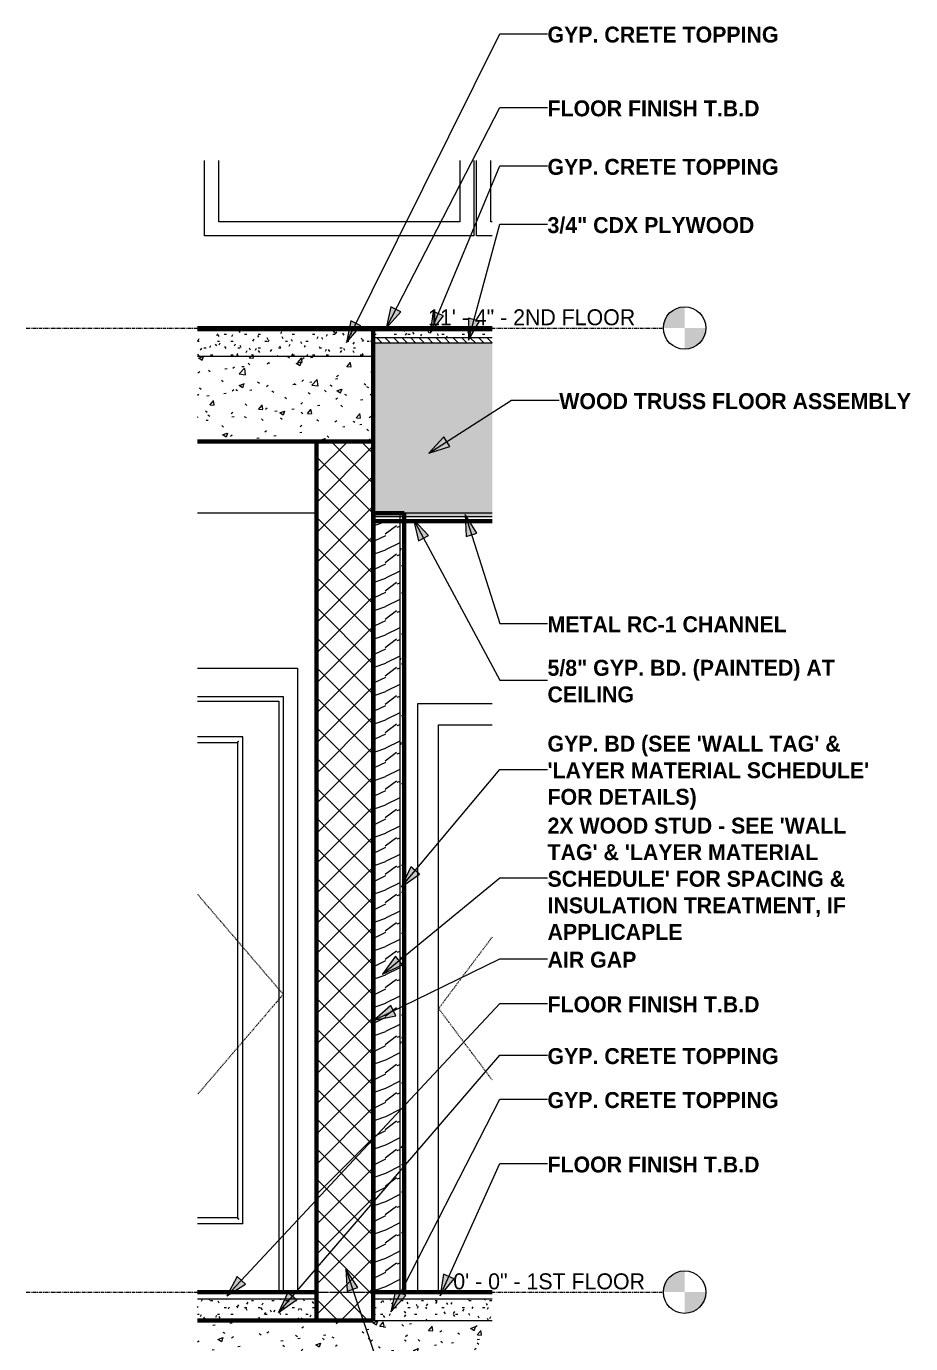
# Model space of a CAD drawing. Header units: inches. Extents: x 2031 to 2895, y -160 to 455.
# Drawn here: x 2770.3 to 2895.1, y -7.3 to 178.6 of the extents above; entities that cross this region are included whole.
import ezdxf

# ---------------------------------------------------------------- set-up
doc = ezdxf.new("R2010")
doc.units = ezdxf.units.IN
doc.header["$MEASUREMENT"] = 0
for name, pattern in [('Aligning Line 1_8_', [0.25, 0.125, -0.125]), ('Dash 1_16_', [0.125, 0.0625, -0.0625]), ('Grid Line 1_2_', [0.875, 0.5, -0.125, 0.125, -0.125])]:
    doc.linetypes.add(name, pattern=pattern)
for name, color, linetype, lineweight in [('0-3', 10, 'Continuous', 18), ('0-4', 50, 'Continuous', 5), ('A-DOOR-1', 7, 'Dash 1_16_', 9), ('A-DOOR-2', 135, 'Continuous', 18), ('A-DOOR-3', 31, 'Dash 1_16_', 9), ('A-DOOR-FRAM', 31, 'Continuous', 9), ('A-DOOR-FRAM-1', 7, 'Continuous', 9), ('A-FLOR-1', 8, 'Continuous', 5), ('A-FLOR-2', 31, 'Continuous', 5), ('A-FLOR-3', 251, 'Continuous', 5), ('A-FLOR-4', 192, 'Continuous', 70), ('A-FLOR-LEVL', 51, 'Continuous', 9), ('A-FLOR-LEVL-1', 51, 'Grid Line 1_2_', 9), ('A-FLOR-MCUT', 51, 'Continuous', 18), ('A-FLOR-PATT-1', 8, 'Continuous', 9), ('A-GENM-1', 55, 'Continuous', 9), ('A-GENM-2', 250, 'Continuous', 70), ('A-GLAZ-1', 135, 'Continuous', 18), ('A-WALL-4', 135, 'Continuous', 18), ('A-WALL-7', 252, 'Continuous', 18), ('A-WALL-8', 250, 'Continuous', 70), ('A-WALL-9', 10, 'Continuous', 18), ('A-WALL-PATT-1', 55, 'Continuous', 9), ('A-WALL-PATT-3', 253, 'Continuous', 9), ('A-WALL-PATT-4', 7, 'Continuous', 9), ('A-WALL-PATT-5', 45, 'Continuous', 9), ('G-ANNO-SYMB', 111, 'Aligning Line 1_8_', 9), ('G-ANNO-TEXT', 231, 'Continuous', 9)]:
    doc.layers.add(name, color=color, linetype=linetype, lineweight=lineweight)
doc.styles.add('Century Gothic', font='ufonts.com_century-gothic.ttf', dxfattribs={"height": 2.25})
doc.styles.add('Century Gothic_B', font='GOTHICB.TTF', dxfattribs={"height": 2.25})
pattern_1 = [(0, (3531.6805, 67.914), (3.84, 0.96), [0.317, -2.563, 0.317, -2.563, -15.36]), (0, (3531.6805, 67.914), (3.84, 0.96), [-5.76, 0.317, -5.443, 0.317, -2.563, -6.72]), (0, (3531.6805, 67.914), (3.84, 0.96), [-14.4, 0.317, -1.603, 0.317, -4.483]), (120, (3533.1205, 68.394), (-2.7513844, 2.8455376), [0.317, -2.563, 0.317, -2.563, -15.36]), (120, (3533.1205, 68.394), (-2.7513844, 2.8455376), [-5.76, 0.317, -5.443, 0.317, -2.563, -6.72]), (120, (3533.1205, 68.394), (-2.7513844, 2.8455376), [-14.4, 0.317, -1.603, 0.317, -4.483]), (240, (3533.6005, 70.314), (-1.0886156, -3.8055376), [0.317, -2.563, 0.317, -2.563, -15.36]), (240, (3533.6005, 70.314), (-1.0886156, -3.8055376), [-5.76, 0.317, -5.443, 0.317, -2.563, -6.72]), (240, (3533.6005, 70.314), (-1.0886156, -3.8055376), [-14.4, 0.317, -1.603, 0.317, -4.483])]
pattern_2 = [(50, (3531.6805, 67.914), (6.885997, -0.602097), [0.72, -7.92]), (355, (3531.6805, 67.914), (-1.331756, 7.220547), [0.576, -6.336]), (100.451, (3532.2545, 67.864), (5.55363, 6.61819), [0.612, -6.731]), (46.184, (3531.6805, 69.834), (10.24564, -1.588925), [1.08, -11.88]), (96.636, (3532.534, 69.702), (8.97244, 9.35152), [0.918, -10.096]), (351.184, (3531.68, 69.834), (8.9732, 9.35123), [0.864, -9.504]), (21, (3532.6405, 69.354), (5.730726, -3.865003), [0.72, -7.92]), (326, (3532.6405, 69.354), (2.33581, 6.96088), [0.576, -6.336]), (71.451, (3533.1185, 69.032), (8.065876, 3.09595), [0.612, -6.731]), (37.5, (3531.6805, 67.914), (0.116866, 3.1954784), [0.317, -5.942, 0.317, -6.115, -6.36]), (37.5, (3531.6805, 67.914), (0.116866, 3.1954784), [-12.691, 0.317, -6.043]), (7.5, (3531.6805, 67.914), (2.52543, 3.786025), [0.317, -3.35, 0.317, -5.798, -2.424]), (7.5, (3531.6805, 67.914), (2.52543, 3.786025), [-9.782, 0.317, -2.107]), (327.5, (3529.5395, 67.914), (5.1243685, -0.216176), [0.317, -2.083, 0.317, -7.171, -9.936]), (327.5, (3529.5395, 67.914), (5.1243685, -0.216176), [-9.888, 0.317, -9.619]), (317.5, (3528.5795, 67.914), (5.598326, 0.96141), [0.317, -2.803, 0.317, -4.656, -7.056]), (317.5, (3528.5795, 67.914), (5.598326, 0.96141), [-8.093, 0.317, -6.739])]

# ---------------------------------------------------------------- blocks, each defined once
blk = doc.blocks.new('Single-Flush - 30_ x 80_-1420870-WALL SECTION - NORTH_SOUTH - LOOKING WEST - Callout 6')
at = {"layer": 'A-DOOR-1'}
for p in [(2717.1, 50.07), (2717.1, 29.93)]:
    blk.add_line(p, (2709.55, 40), dxfattribs=at)
at = {"layer": 'A-DOOR-FRAM-1'}
for p, q in [((2717.1, 83), (2706.55, 83)), ((2706.55, 83), (2706.55, 0)), ((2709.55, 0), (2709.55, 80)), ((2709.55, 80), (2717.1, 80))]:
    blk.add_line(p, q, dxfattribs=at)
blk = doc.blocks.new('CTR - 1st Phase - Unit Layouts_rvt-5-WALL SECTION - NORTH_SOUTH - LOOKING WEST - Callout 6')
at = {"layer": '0-3'}
blk.add_blockref('Single-Flush - 30_ x 80_-1420870-WALL SECTION - NORTH_SOUTH - LOOKING WEST - Callout 6', (0, 0), dxfattribs=at)
blk = doc.blocks.new('Parking_Stall_Multiple - STANDARD-1981804-WALL SECTION - NORTH_SOUTH - LOOKING WEST - Callout 6')
at = {"layer": 'A-GENM-1'}
blk.add_hatch(color=256, dxfattribs=at).paths.add_polyline_path([(2714.16, -128), (2717.1, -128), (2717.1, -127.75), (2714.16, -127.75)], flags=0)
blk.add_line((2675.52, -127.75), (2714.16, -127.75), dxfattribs=at)
at = {"layer": 'A-GENM-2'}
for p, q in [((2717.1, -127.75), (2714.16, -127.75)), ((2714.16, -127.75), (2714.16, -128)), ((2717.1, -127.75), (2714.16, -127.75)), ((2714.16, -127.75), (2714.16, -128)), ((2714.16, -128), (2717.1, -128)), ((2714.16, -128), (2717.1, -128))]:
    blk.add_line(p, q, dxfattribs=at)
blk = doc.blocks.new('generic INT BASEMENT STR_ DOOR - generic INT BASEMENT STR_ DOOR-2045543-WALL SECTION - NORTH_SOUTH - LOOKING WEST - Callout 6')
at = {"layer": 'A-DOOR-1'}
for p, q in [((2682.02, -86), (2675.52, -78.42)), ((2675.52, -93.58), (2682.02, -86))]:
    blk.add_line(p, q, dxfattribs=at)
at = {"layer": 'A-DOOR-FRAM-1'}
for p, q in [((2685.02, -41), (2675.52, -41)), ((2685.02, -127.75), (2685.02, -41)), ((2675.52, -44), (2682.02, -44)), ((2682.02, -44), (2682.02, -127.75))]:
    blk.add_line(p, q, dxfattribs=at)
blk = doc.blocks.new('CTR - 1st Phase - Common Walls_rvt-5-WALL SECTION - NORTH_SOUTH - LOOKING WEST - Callout 6')
at = {"layer": 'A-WALL-7'}
blk.add_hatch(color=256, dxfattribs=at).paths.add_polyline_path([(2700.32, 0), (2700.57, 0), (2700.57, 108.75), (2700.32, 108.75), (2700.32, 0.98)], flags=0)
at = {"layer": 'A-WALL-PATT-1'}
h = blk.add_hatch(dxfattribs=at)
h.set_pattern_fill('FP_6', color=256, style=0, pattern_type=2)
h.set_pattern_definition([(90, (3819.324, -128), (-36.188, 2e-15), [])])
h.paths.add_polyline_path([(2714.16, -127.75), (2717.1, -127.75), (2717.1, -32), (2675.52, -32), (2675.52, -41), (2685.02, -41), (2685.02, -127.75)], flags=0)
at = {"layer": 'A-WALL-PATT-3'}
h = blk.add_hatch(dxfattribs=at)
h.set_pattern_fill('FP_38', color=256, style=0, pattern_type=2)
h.set_pattern_definition([(216.87, (3414.318, 71.912), (11.9951857, 7.9964214), [1.999, -17.993]), (206.565, (3416.717, 70.713), (-3.998093, -3.998086), [4.47, -4.47]), (198.435, (3416.717, 68.714), (-7.9970804, -3.9980748), [2.529, -10.115])])
h.paths.add_polyline_path([(2700.57, 0), (2704.07, 0.01), (2704.07, 108.75), (2700.57, 108.74), (2700.57, 0)], flags=0)
at = {"layer": 'A-WALL-PATT-4'}
h = blk.add_hatch(dxfattribs=at)
h.set_pattern_fill('FP_34', color=256, style=0, pattern_type=2)
h.set_pattern_definition([(0, (3412.718, 67.914), (7.68, 1.92), [0.317, -5.443, 0.317, -5.443, -30.72]), (0, (3412.718, 67.914), (7.68, 1.92), [-11.52, 0.317, -11.203, 0.317, -5.443, -13.44]), (0, (3412.718, 67.914), (7.68, 1.92), [-28.8, 0.317, -3.523, 0.317, -9.283]), (120, (3415.598, 68.874), (-5.502769, 5.691075), [0.317, -5.443, 0.317, -5.443, -30.72]), (120, (3415.598, 68.874), (-5.502769, 5.691075), [-11.52, 0.317, -11.203, 0.317, -5.443, -13.44]), (120, (3415.598, 68.874), (-5.502769, 5.691075), [-28.8, 0.317, -3.523, 0.317, -9.283]), (240, (3416.558, 72.714), (-2.177231, -7.611075), [0.317, -5.443, 0.317, -5.443, -30.72]), (240, (3416.558, 72.714), (-2.177231, -7.611075), [-11.52, 0.317, -11.203, 0.317, -5.443, -13.44]), (240, (3416.558, 72.714), (-2.177231, -7.611075), [-28.8, 0.317, -3.523, 0.317, -9.283])])
h.paths.add_polyline_path([(2704.07, 0), (2704.7, 0.01), (2704.7, 108.75), (2704.07, 108.75), (2704.07, 0.01)], flags=0)
at = {"layer": 'A-WALL-8'}
for p, q in [((2700.32, 109.87), (2700.32, 0)), ((2704.7, 109.87), (2700.32, 109.87)), ((2704.7, 0), (2704.7, 109.87)), ((2700.32, 0), (2704.7, 0))]:
    blk.add_line(p, q, dxfattribs=at)
at = {"layer": 'A-WALL-9'}
for p, q in [((2700.57, 109.87), (2700.57, 0)), ((2704.07, 109.87), (2704.07, 0))]:
    blk.add_line(p, q, dxfattribs=at)
at = {"layer": '0-3'}
for name in ['generic INT BASEMENT STR_ DOOR - generic INT BASEMENT STR_ DOOR-2045543-WALL SECTION - NORTH_SOUTH - LOOKING WEST - Callout 6', 'Parking_Stall_Multiple - STANDARD-1981804-WALL SECTION - NORTH_SOUTH - LOOKING WEST - Callout 6']:
    blk.add_blockref(name, (0, 0), dxfattribs=at)
blk = doc.blocks.new('CTR - 1st Phase -Stairs _ Elevators_rvt-5-WALL SECTION - NORTH_SOUTH - LOOKING WEST - Callout 6')
at = {"layer": 'A-WALL-PATT-5'}
h = blk.add_hatch(dxfattribs=at)
h.set_pattern_fill('FP_40', color=256, style=0, pattern_type=2)
h.set_pattern_definition([(45, (3412.718, 67.914), (-2.12132, 2.12132), []), (135, (3412.718, 67.914), (-2.12132, -2.12132), [])])
h.paths.add_polyline_path([(2692.32, -4), (2700.32, -4), (2700.32, 120), (2692.32, 120), (2692.32, 0.75)], flags=0)
at = {"layer": 'A-WALL-8'}
for p, q in [((2692.32, 120), (2692.32, -4)), ((2700.32, 120), (2692.32, 120)), ((2700.32, -4), (2700.32, 120)), ((2692.32, -4), (2700.32, -4))]:
    blk.add_line(p, q, dxfattribs=at)
blk = doc.blocks.new('Door-Passage-Single-Full_Lite - 1-1770590-WALL SECTION - NORTH_SOUTH - LOOKING WEST - Callout 6')
at = {"layer": 'A-DOOR-2'}
for p, q in [((2681.94, 78.31), (2675.52, 78.31)), ((2681.94, 9.69), (2681.94, 78.31)), ((2675.52, 77.53), (2681.15, 77.53)), ((2681.15, 77.53), (2681.15, 10.47)), ((2681.15, 10.47), (2675.52, 10.47)), ((2675.52, 9.69), (2681.94, 9.69))]:
    blk.add_line(p, q, dxfattribs=at)
for points, knots in [([(2681.86, 78.24), (2681.87, 78.24), (2681.88, 78.25), (2681.89, 78.27), (2681.9, 78.27), (2681.9, 78.28), (2681.91, 78.29), (2681.92, 78.29), (2681.92, 78.3), (2681.93, 78.3), (2681.93, 78.31), (2681.94, 78.31), (2681.94, 78.31), (2681.94, 78.31)], [0, 0, 0, 0, 0.166667, 0.25, 0.333333, 0.375, 0.416667, 0.5, 0.583333, 0.666667, 0.75, 0.833333, 1, 1, 1, 1]), ([(2681.15, 77.53), (2681.15, 77.53), (2681.16, 77.53), (2681.17, 77.54), (2681.18, 77.55), (2681.19, 77.57), (2681.2, 77.58), (2681.21, 77.59), (2681.23, 77.6), (2681.25, 77.62), (2681.26, 77.64), (2681.28, 77.65), (2681.31, 77.68), (2681.33, 77.71), (2681.35, 77.72)], [0, 0, 0, 0, 0.166667, 0.25, 0.333333, 0.416667, 0.458333, 0.5, 0.583333, 0.666667, 0.708333, 0.75, 0.833333, 1, 1, 1, 1]), ([(2681.15, 10.47), (2681.15, 10.47), (2681.16, 10.47), (2681.17, 10.46), (2681.18, 10.45), (2681.19, 10.43), (2681.2, 10.42), (2681.21, 10.41), (2681.23, 10.4), (2681.25, 10.38), (2681.26, 10.36), (2681.28, 10.35), (2681.31, 10.32), (2681.33, 10.29), (2681.35, 10.28)], [0, 0, 0, 0, 0.166667, 0.25, 0.333333, 0.416667, 0.458333, 0.5, 0.583333, 0.666667, 0.708333, 0.75, 0.833333, 1, 1, 1, 1]), ([(2681.86, 9.76), (2681.87, 9.76), (2681.88, 9.75), (2681.89, 9.73), (2681.9, 9.73), (2681.9, 9.72), (2681.91, 9.71), (2681.92, 9.71), (2681.92, 9.7), (2681.93, 9.7), (2681.93, 9.69), (2681.94, 9.69), (2681.94, 9.69), (2681.94, 9.69)], [0, 0, 0, 0, 0.166667, 0.25, 0.333333, 0.375, 0.416667, 0.5, 0.583333, 0.666667, 0.75, 0.833333, 1, 1, 1, 1])]:
    blk.add_open_spline(points, degree=3, knots=knots, dxfattribs=at)
at = {"layer": 'A-DOOR-3'}
for p, q in [((2675.52, 56.12), (2687.62, 42)), ((2687.62, 42), (2675.52, 27.88))]:
    blk.add_line(p, q, dxfattribs=at)
at = {"layer": 'A-DOOR-FRAM'}
for p, q in [((2675.52, 84), (2687.62, 84)), ((2687.62, 84), (2687.62, 0)), ((2675.52, 83.37), (2687, 83.37)), ((2687, 83.37), (2687, 0))]:
    blk.add_line(p, q, dxfattribs=at)
blk = doc.blocks.new('_THE_ WINDOW _ DOOR - Window - 2nd Floor-2113400-WALL SECTION - NORTH_SOUTH - LOOKING WEST - Callout 6')
at = {"layer": 'A-GLAZ-1'}
for p, q in [((2678.51, 151), (2678.51, 159.64)), ((2712.54, 159.64), (2712.54, 151)), ((2712.54, 151), (2678.51, 151))]:
    blk.add_line(p, q, dxfattribs=at)
blk = doc.blocks.new('_THE_ WINDOW _ DOOR - Window - 2nd Floor-V5-WALL SECTION - NORTH_SOUTH - LOOKING WEST - Callout 6')
at = {"layer": 'A-GLAZ-1'}
for p, q in [((2716.91, 151), (2716.91, 159.64)), ((2717.1, 151), (2716.91, 151))]:
    blk.add_line(p, q, dxfattribs=at)
blk = doc.blocks.new('Level - Level Head - Circle-50818-WALL SECTION - NORTH_SOUTH - LOOKING WEST - Callout 6')
at = {"layer": 'A-FLOR-LEVL'}
h = blk.add_hatch(color=256, dxfattribs=at)
edge = h.paths.add_edge_path(flags=0)
edge.add_line((2744.27, 0), (2741.27, 0))
edge.add_arc((2744.27, 0), 3, 90, 180, ccw=False)
edge.add_line((2744.27, 3), (2744.27, 0))
h = blk.add_hatch(color=256, dxfattribs=at)
edge = h.paths.add_edge_path(flags=0)
edge.add_line((2744.27, -3), (2744.27, 0))
edge.add_line((2744.27, 0), (2747.27, 0))
edge.add_arc((2744.27, 0), 3, 270, 360, ccw=False)
blk.add_circle((2744.27, 0), 3, dxfattribs=at)

msp = doc.modelspace()

# ---------------------------------------------------------------- hatches: boundary and pattern name
at = {"layer": 'A-FLOR-1'}
for points in [[(2803.59, 135.62), (2819.29, 135.62), (2819.29, 135.87), (2794.49, 135.87), (2794.49, 135.62), (2795.47, 135.62)], [(2835.82, 135.62), (2836.07, 135.63), (2836.07, 135.87), (2819.29, 135.87), (2819.29, 135.62), (2819.97, 135.62)]]:
    msp.add_hatch(color=256, dxfattribs=at).paths.add_polyline_path(points, flags=0)
at = {"layer": 'A-FLOR-2'}
msp.add_hatch(color=256, dxfattribs=at).paths.add_polyline_path([(2836.07, 109.87), (2836.07, 133.87), (2819.29, 133.87), (2819.29, 109.87)], flags=0)
at = {"layer": 'A-FLOR-3'}
msp.add_hatch(color=256, dxfattribs=at).paths.add_polyline_path([(2823.04, 109.37), (2836.07, 109.38), (2836.07, 109.87), (2819.29, 109.87), (2819.29, 109.37)], flags=0)
at = {"layer": 'A-FLOR-PATT-1'}
h = msp.add_hatch(dxfattribs=at)
h.set_pattern_fill('FP_35', color=256, style=0, pattern_type=2)
h.set_pattern_definition(pattern_1)
h.paths.add_polyline_path([(2819.29, 132), (2819.29, 135.62), (2794.49, 135.62), (2794.49, 132), (2805.79, 132)], flags=0)
h = msp.add_hatch(dxfattribs=at)
h.set_pattern_fill('FP_35', color=256, style=0, pattern_type=2)
h.set_pattern_definition(pattern_1)
h.paths.add_polyline_path([(2836.07, 134.62), (2836.07, 135.62), (2819.29, 135.62), (2819.29, 134.62)], flags=0)
h = msp.add_hatch(dxfattribs=at)
h.set_pattern_fill('FP_36', color=256, style=0, pattern_type=2)
h.set_pattern_definition([(0, (3531.6805, 67.914), (0, 1.2), []), (315, (3531.6805, 67.914), (1.1992531, 0), [1.696, -1.696]), (45, (3531.6805, 67.914), (1.1992531, 0), [1.696, -1.696])])
h.paths.add_polyline_path([(2819.29, 133.87), (2836.07, 133.89), (2836.07, 134.62), (2819.29, 134.62)], flags=0)
h = msp.add_hatch(dxfattribs=at)
h.set_pattern_fill('FP_39', color=256, style=0, pattern_type=2)
h.set_pattern_definition(pattern_2)
h.paths.add_polyline_path([(2808.59, 120), (2819.29, 120), (2819.29, 132), (2794.49, 132), (2794.49, 120)], flags=0)
h = msp.add_hatch(dxfattribs=at)
h.set_pattern_fill('FP_34', color=256, style=0, pattern_type=2)
h.set_pattern_definition([(0, (3531.6805, 67.914), (7.68, 1.92), [0.317, -5.443, 0.317, -5.443, -30.72]), (0, (3531.6805, 67.914), (7.68, 1.92), [-11.52, 0.317, -11.203, 0.317, -5.443, -13.44]), (0, (3531.6805, 67.914), (7.68, 1.92), [-28.8, 0.317, -3.523, 0.317, -9.283]), (120, (3534.5605, 68.874), (-5.502769, 5.691075), [0.317, -5.443, 0.317, -5.443, -30.72]), (120, (3534.5605, 68.874), (-5.502769, 5.691075), [-11.52, 0.317, -11.203, 0.317, -5.443, -13.44]), (120, (3534.5605, 68.874), (-5.502769, 5.691075), [-28.8, 0.317, -3.523, 0.317, -9.283]), (240, (3535.5205, 72.714), (-2.177231, -7.611075), [0.317, -5.443, 0.317, -5.443, -30.72]), (240, (3535.5205, 72.714), (-2.177231, -7.611075), [-11.52, 0.317, -11.203, 0.317, -5.443, -13.44]), (240, (3535.5205, 72.714), (-2.177231, -7.611075), [-28.8, 0.317, -3.523, 0.317, -9.283])])
h.paths.add_polyline_path([(2836.07, 108.75), (2836.07, 109.37), (2819.29, 109.37), (2819.29, 108.75)], flags=0)
h = msp.add_hatch(dxfattribs=at)
h.set_pattern_fill('FP_35', color=256, style=0, pattern_type=2)
h.set_pattern_definition(pattern_1)
h.paths.add_polyline_path([(2811.29, -4), (2811.29, -1), (2794.49, -1), (2794.49, -4), (2808.59, -4)], flags=0)
h = msp.add_hatch(dxfattribs=at)
h.set_pattern_fill('FP_35', color=256, style=0, pattern_type=2)
h.set_pattern_definition(pattern_1)
h.paths.add_polyline_path([(2819.29, -4), (2836.07, -4), (2836.07, -1), (2819.29, -1)], flags=0)
h = msp.add_hatch(dxfattribs=at)
h.set_pattern_fill('FP_39', color=256, style=0, pattern_type=2)
h.set_pattern_definition(pattern_2)
h.paths.add_polyline_path([(2794.49, -16), (2836.07, -16), (2836.07, -4), (2794.49, -4), (2794.49, -4.5)], flags=0)
at = {"layer": 'G-ANNO-TEXT'}
for points in [[(2821.09, 135.96), (2823.18, 138.26), (2821.75, 138.99)], [(2827.33, 135.25), (2829.22, 137.71), (2827.74, 138.33)], [(2815.5, 133.96), (2817.55, 136.29), (2816.11, 137.01)], [(2832.75, 134.27), (2834.3, 136.96), (2832.75, 137.38)], [(2827.15, 118.36), (2830.11, 119.3), (2829.24, 120.65)], [(2832.24, 109.69), (2832.39, 106.59), (2833.92, 107.08)], [(2824.95, 108.98), (2825.67, 105.96), (2827.08, 106.72)], [(2823.28, 57.17), (2825.82, 58.95), (2824.59, 59.99)], [(2820.6, 44.86), (2823.43, 46.14), (2822.41, 47.39)], [(2819.41, 38.38), (2822.46, 38.97), (2821.75, 40.42)], [(2798.63, -0.55), (2801.26, 1.1), (2800.09, 2.2)], [(2815.4, 3.23), (2815.6, 0.13), (2817.12, 0.65)], [(2828.72, -0.55), (2830.69, 1.86), (2829.22, 2.52)], [(2821.78, -2.8), (2823.86, -0.5), (2822.43, 0.24)], [(2805.89, -2.86), (2808.46, -1.11), (2807.24, -0.06)]]:
    msp.add_hatch(color=256, dxfattribs=at).paths.add_polyline_path(points, flags=0)

# ---------------------------------------------------------------- linework, layer by layer
at = {"layer": 'A-FLOR-4'}
for p, q in [((2836.07, 136), (2794.49, 136)), ((2819.29, 108.75), (2819.29, 136)), ((2794.49, 120), (2819.29, 120)), ((2819.29, 108.75), (2836.07, 108.75)), ((2811.29, 0), (2794.49, 0)), ((2811.29, -4), (2811.29, 0)), ((2836.07, 0), (2819.29, 0)), ((2819.29, 0), (2819.29, -4)), ((2794.49, -4), (2819.29, -4))]:
    msp.add_line(p, q, dxfattribs=at)
at = {"layer": 'A-FLOR-LEVL-1'}
for p, q in [((2770.32, 136), (2860.24, 136)), ((2770.32, 0), (2860.24, 0))]:
    msp.add_line(p, q, dxfattribs=at)
at = {"layer": 'A-FLOR-MCUT'}
for p, q in [((2836.07, 135.87), (2794.49, 135.87)), ((2836.07, 135.62), (2794.49, 135.62)), ((2836.07, 134.62), (2819.29, 134.62)), ((2836.07, 133.87), (2819.29, 133.87)), ((2819.29, 132), (2794.49, 132)), ((2836.07, 109.87), (2819.29, 109.87)), ((2836.07, 109.37), (2819.29, 109.37)), ((2811.29, -1), (2794.49, -1)), ((2836.07, -1), (2819.29, -1)), ((2819.29, -4), (2836.07, -4))]:
    msp.add_line(p, q, dxfattribs=at)
at = {"layer": 'A-WALL-4'}
for p, q in [((2795.47, 149), (2795.47, 159.64)), ((2833.5, 159.64), (2833.5, 149)), ((2833.87, 149), (2833.87, 159.64)), ((2833.5, 149), (2795.47, 149)), ((2836.07, 149), (2833.87, 149)), ((2811.29, 109.87), (2794.49, 109.87)), ((2794.49, 88), (2808.59, 88)), ((2808.59, 88), (2808.59, 0))]:
    msp.add_line(p, q, dxfattribs=at)
at = {"layer": 'G-ANNO-SYMB'}
msp.add_line((2794.49, 0), (2836.07, 0), dxfattribs=at)
at = {"layer": 'G-ANNO-TEXT'}
for p, q in [((2815.5, 133.96), (2837.14, 177.52)), ((2837.14, 177.52), (2843.88, 177.52)), ((2821.09, 135.96), (2837.14, 167.11)), ((2837.14, 167.11), (2843.88, 167.11)), ((2827.33, 135.25), (2837.14, 158.86)), ((2837.14, 158.86), (2843.88, 158.86)), ((2832.75, 134.27), (2837.14, 150.64)), ((2837.14, 150.64), (2843.88, 150.64)), ((2821.75, 138.99), (2821.09, 135.96)), ((2821.09, 135.96), (2823.18, 138.26)), ((2823.18, 138.26), (2821.75, 138.99)), ((2827.74, 138.33), (2827.33, 135.25)), ((2827.33, 135.25), (2829.22, 137.71)), ((2829.22, 137.71), (2827.74, 138.33)), ((2816.11, 137.01), (2815.5, 133.96)), ((2815.5, 133.96), (2817.55, 136.29)), ((2817.55, 136.29), (2816.11, 137.01)), ((2834.3, 136.96), (2832.75, 137.38)), ((2832.75, 137.38), (2832.75, 134.27)), ((2832.75, 134.27), (2834.3, 136.96)), ((2827.15, 118.36), (2838.8, 125.81)), ((2838.8, 125.81), (2845.54, 125.81)), ((2829.24, 120.65), (2827.15, 118.36)), ((2827.15, 118.36), (2830.11, 119.3)), ((2830.11, 119.3), (2829.24, 120.65)), ((2832.24, 109.69), (2832.39, 106.59)), ((2833.92, 107.08), (2832.24, 109.69)), ((2832.24, 109.69), (2837.14, 94.33)), ((2824.95, 108.98), (2825.67, 105.96)), ((2827.08, 106.72), (2824.95, 108.98)), ((2824.95, 108.98), (2837.14, 86.31)), ((2825.67, 105.96), (2827.08, 106.72)), ((2832.39, 106.59), (2833.92, 107.08)), ((2837.14, 94.33), (2843.88, 94.33)), ((2837.14, 86.31), (2843.88, 86.31)), ((2823.28, 57.17), (2837.14, 73.74)), ((2837.14, 73.74), (2843.88, 73.74)), ((2824.59, 59.99), (2823.28, 57.17)), ((2825.82, 58.95), (2824.59, 59.99)), ((2820.6, 44.86), (2837.14, 58.43)), ((2823.28, 57.17), (2825.82, 58.95)), ((2837.14, 58.43), (2843.88, 58.43)), ((2819.41, 38.38), (2837.14, 47.02)), ((2822.41, 47.39), (2820.6, 44.86)), ((2823.43, 46.14), (2822.41, 47.39)), ((2837.14, 47.02), (2843.88, 47.02)), ((2820.6, 44.86), (2823.43, 46.14)), ((2798.63, -0.55), (2837.14, 40.71)), ((2821.75, 40.42), (2819.41, 38.38)), ((2822.46, 38.97), (2821.75, 40.42)), ((2837.14, 40.71), (2843.88, 40.71)), ((2819.41, 38.38), (2822.46, 38.97)), ((2805.89, -2.86), (2837.14, 33.41)), ((2837.14, 33.41), (2843.88, 33.41)), ((2821.78, -2.8), (2837.14, 27.21)), ((2837.14, 27.21), (2843.88, 27.21)), ((2828.72, -0.55), (2837.14, 18.12)), ((2837.14, 18.12), (2843.88, 18.12)), ((2800.09, 2.2), (2798.63, -0.55)), ((2801.26, 1.1), (2800.09, 2.2)), ((2815.4, 3.23), (2815.6, 0.13)), ((2817.12, 0.65), (2815.4, 3.23)), ((2815.4, 3.23), (2837.14, -61)), ((2829.22, 2.52), (2828.72, -0.55)), ((2828.72, -0.55), (2830.69, 1.86)), ((2830.69, 1.86), (2829.22, 2.52)), ((2798.63, -0.55), (2801.26, 1.1)), ((2815.6, 0.13), (2817.12, 0.65)), ((2822.43, 0.24), (2821.78, -2.8)), ((2823.86, -0.5), (2822.43, 0.24)), ((2807.24, -0.06), (2805.89, -2.86)), ((2805.89, -2.86), (2808.46, -1.11)), ((2808.46, -1.11), (2807.24, -0.06)), ((2821.78, -2.8), (2823.86, -0.5))]:
    msp.add_line(p, q, dxfattribs=at)

# ---------------------------------------------------------------- block references
at = {"layer": '0-4'}
for name in ['CTR - 1st Phase -Stairs _ Elevators_rvt-5-WALL SECTION - NORTH_SOUTH - LOOKING WEST - Callout 6', 'CTR - 1st Phase - Common Walls_rvt-5-WALL SECTION - NORTH_SOUTH - LOOKING WEST - Callout 6', 'CTR - 1st Phase - Unit Layouts_rvt-5-WALL SECTION - NORTH_SOUTH - LOOKING WEST - Callout 6']:
    msp.add_blockref(name, (118.96, 0), dxfattribs=at)
at = {"layer": 'A-DOOR-2'}
msp.add_blockref('Door-Passage-Single-Full_Lite - 1-1770590-WALL SECTION - NORTH_SOUTH - LOOKING WEST - Callout 6', (118.96, 0), dxfattribs=at)
at = {"layer": 'A-FLOR-LEVL'}
for p in [(118.96, 136), (118.96, 0)]:
    msp.add_blockref('Level - Level Head - Circle-50818-WALL SECTION - NORTH_SOUTH - LOOKING WEST - Callout 6', p, dxfattribs=at)
at = {"layer": 'A-GLAZ-1'}
for name in ['_THE_ WINDOW _ DOOR - Window - 2nd Floor-2113400-WALL SECTION - NORTH_SOUTH - LOOKING WEST - Callout 6', '_THE_ WINDOW _ DOOR - Window - 2nd Floor-V5-WALL SECTION - NORTH_SOUTH - LOOKING WEST - Callout 6']:
    msp.add_blockref(name, (118.96, 0), dxfattribs=at)

# ---------------------------------------------------------------- texts
at = {"layer": 'A-FLOR-LEVL', "char_height": 2.25, "attachment_point": 1, "style": 'Century Gothic'}
for s, insert, width in [('11\' - 4" - 2ND FLOOR', (2827.02, 138.64), 36.8145), ('0\' - 0" - 1ST FLOOR', (2830.58, 2.64), 32.4967)]:
    msp.add_mtext(s, dxfattribs=dict(at, insert=insert, width=width))
at = {"layer": 'G-ANNO-TEXT', "char_height": 2.25, "attachment_point": 1, "style": 'Century Gothic_B'}
for s, insert, width in [('GYP. CRETE TOPPING', (2843.88, 178.52), 38.481), ('FLOOR FINISH T.B.D', (2843.88, 168.11), 34.6177), ('GYP. CRETE TOPPING', (2843.88, 159.86), 38.481), ('3/4" CDX PLYWOOD', (2843.88, 151.64), 37.0417), ('WOOD TRUSS FLOOR ASSEMBLY', (2845.54, 126.81), 57.4942), ('METAL RC-1 CHANNEL', (2843.88, 95.33), 40.905), ('5/8" GYP. BD. (PAINTED) AT', (2843.88, 89.19), 49.4647), ('CEILING', (2843.88, 85.44), 14.9985), ("GYP. BD (SEE 'WALL TAG' &", (2843.88, 78.49), 48.5557), ("'LAYER MATERIAL SCHEDULE'", (2843.88, 74.74), 51.6615), ('FOR DETAILS)', (2843.88, 70.99), 23.8612), ("2X WOOD STUD - SEE 'WALL", (2843.88, 66.93), 49.995), ("TAG' & 'LAYER MATERIAL", (2843.88, 63.18), 44.3895), ("SCHEDULE' FOR SPACING &", (2843.88, 59.43), 50.0707), ('INSULATION TREATMENT, IF', (2843.88, 55.68), 48.2527), ('APPLICAPLE', (2843.88, 51.93), 21.816), ('AIR GAP', (2843.88, 48.02), 15.6045), ('FLOOR FINISH T.B.D', (2843.88, 41.71), 34.6177), ('GYP. CRETE TOPPING', (2843.88, 34.41), 38.481), ('GYP. CRETE TOPPING', (2843.88, 28.21), 38.481), ('FLOOR FINISH T.B.D', (2843.88, 19.12), 34.6177)]:
    msp.add_mtext(s, dxfattribs=dict(at, insert=insert, width=width))

doc.saveas('drawing.dxf')
